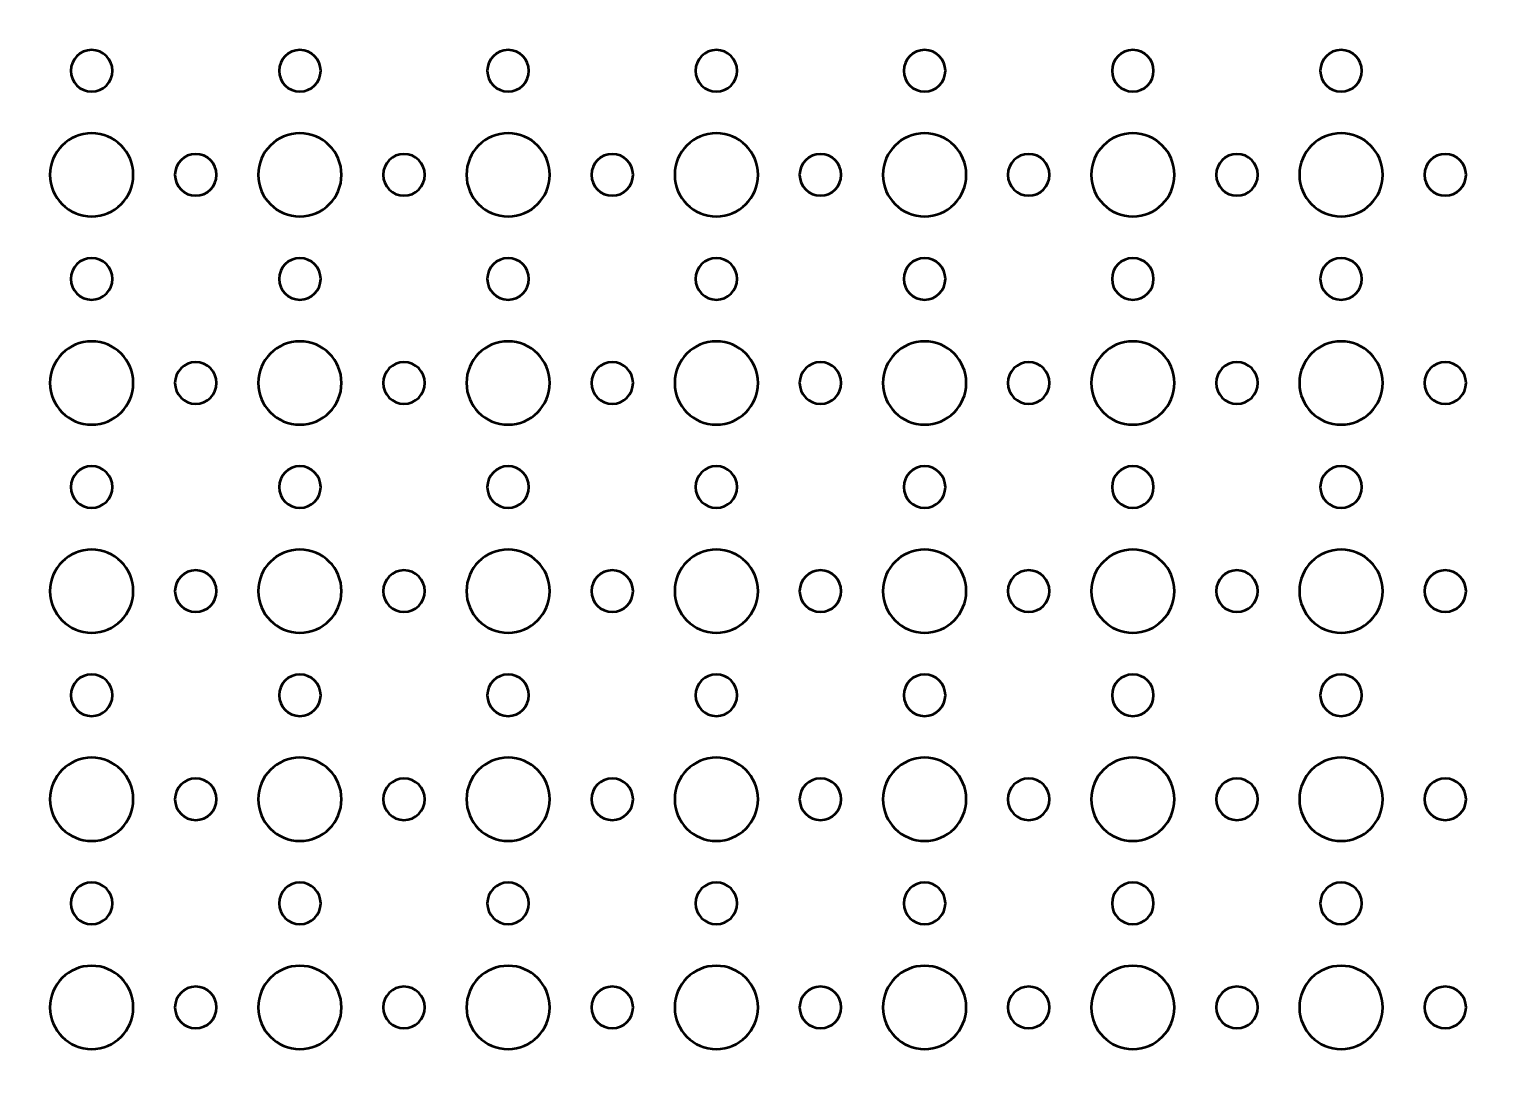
# Model space of a CAD drawing. Header units: centimetres. Extents: x -42 to 42, y -29.9 to 29.9.
# Drawn here: x -31.2 to -20.7, y -7.2 to 0.3 of the extents above; entities that cross this region are included whole.
import ezdxf

# ---------------------------------------------------------------- set-up
doc = ezdxf.new("R2010")
doc.units = ezdxf.units.CM
doc.header["$MEASUREMENT"] = 0
doc.layers.add('Layer 1', color=7, linetype='Continuous')

msp = doc.modelspace()

# ---------------------------------------------------------------- linework, layer by layer
at = {"layer": 'Layer 1', "lineweight": 53}
for points, knots in [([(41.95, 29.45), (41.95, 29.45), (41.95, -29.45), (41.95, -29.45), (41.95, -29.45), (41.95, -29.72614), (41.72614, -29.95), (41.45, -29.95), (41.45, -29.95), (41.45, -29.95), (-41.45, -29.95), (-41.45, -29.95), (-41.45, -29.95), (-41.72614, -29.95), (-41.95, -29.72614), (-41.95, -29.45), (-41.95, -29.45), (-41.95, -29.45), (-41.95, 29.45), (-41.95, 29.45), (-41.95, 29.45), (-41.95, 29.72614), (-41.72614, 29.95), (-41.45, 29.95), (-41.45, 29.95), (-41.45, 29.95), (41.45, 29.95), (41.45, 29.95), (41.45, 29.95), (41.72614, 29.95), (41.95, 29.72614), (41.95, 29.45)], [0, 0, 0, 0, 0.11111111, 0.11111111, 0.11111111, 0.11111111, 0.22222222, 0.22222222, 0.22222222, 0.22222222, 0.33333333, 0.33333333, 0.33333333, 0.33333333, 0.44444444, 0.44444444, 0.44444444, 0.44444444, 0.55555556, 0.55555556, 0.55555556, 0.55555556, 0.66666667, 0.66666667, 0.66666667, 0.66666667, 0.77777778, 0.77777778, 0.77777778, 0.77777778, 1, 1, 1, 1]), ([(-30.75, -0.15), (-30.83284, -0.15), (-30.9, -0.08284), (-30.9, 0), (-30.9, 0), (-30.9, 0.08284), (-30.83284, 0.15), (-30.75, 0.15), (-30.75, 0.15), (-30.66716, 0.15), (-30.6, 0.08284), (-30.6, 0), (-30.6, 0), (-30.6, -0.08284), (-30.66716, -0.15), (-30.75, -0.15)], [0, 0, 0, 0, 0.2, 0.2, 0.2, 0.2, 0.4, 0.4, 0.4, 0.4, 0.6, 0.6, 0.6, 0.6, 1, 1, 1, 1]), ([(-29.25, -0.15), (-29.33284, -0.15), (-29.4, -0.08284), (-29.4, 0), (-29.4, 0), (-29.4, 0.08284), (-29.33284, 0.15), (-29.25, 0.15), (-29.25, 0.15), (-29.16716, 0.15), (-29.1, 0.08284), (-29.1, 0), (-29.1, 0), (-29.1, -0.08284), (-29.16716, -0.15), (-29.25, -0.15)], [0, 0, 0, 0, 0.2, 0.2, 0.2, 0.2, 0.4, 0.4, 0.4, 0.4, 0.6, 0.6, 0.6, 0.6, 1, 1, 1, 1]), ([(-27.75, -0.15), (-27.83284, -0.15), (-27.9, -0.08284), (-27.9, 0), (-27.9, 0), (-27.9, 0.08284), (-27.83284, 0.15), (-27.75, 0.15), (-27.75, 0.15), (-27.66716, 0.15), (-27.6, 0.08284), (-27.6, 0), (-27.6, 0), (-27.6, -0.08284), (-27.66716, -0.15), (-27.75, -0.15)], [0, 0, 0, 0, 0.2, 0.2, 0.2, 0.2, 0.4, 0.4, 0.4, 0.4, 0.6, 0.6, 0.6, 0.6, 1, 1, 1, 1]), ([(-26.25, -0.15), (-26.33284, -0.15), (-26.4, -0.08284), (-26.4, 0), (-26.4, 0), (-26.4, 0.08284), (-26.33284, 0.15), (-26.25, 0.15), (-26.25, 0.15), (-26.16716, 0.15), (-26.1, 0.08284), (-26.1, 0), (-26.1, 0), (-26.1, -0.08284), (-26.16716, -0.15), (-26.25, -0.15)], [0, 0, 0, 0, 0.2, 0.2, 0.2, 0.2, 0.4, 0.4, 0.4, 0.4, 0.6, 0.6, 0.6, 0.6, 1, 1, 1, 1]), ([(-24.75, -0.15), (-24.83284, -0.15), (-24.9, -0.08284), (-24.9, 0), (-24.9, 0), (-24.9, 0.08284), (-24.83284, 0.15), (-24.75, 0.15), (-24.75, 0.15), (-24.66716, 0.15), (-24.6, 0.08284), (-24.6, 0), (-24.6, 0), (-24.6, -0.08284), (-24.66716, -0.15), (-24.75, -0.15)], [0, 0, 0, 0, 0.2, 0.2, 0.2, 0.2, 0.4, 0.4, 0.4, 0.4, 0.6, 0.6, 0.6, 0.6, 1, 1, 1, 1]), ([(-23.25, -0.15), (-23.33284, -0.15), (-23.4, -0.08284), (-23.4, 0), (-23.4, 0), (-23.4, 0.08284), (-23.33284, 0.15), (-23.25, 0.15), (-23.25, 0.15), (-23.16716, 0.15), (-23.1, 0.08284), (-23.1, 0), (-23.1, 0), (-23.1, -0.08284), (-23.16716, -0.15), (-23.25, -0.15)], [0, 0, 0, 0, 0.2, 0.2, 0.2, 0.2, 0.4, 0.4, 0.4, 0.4, 0.6, 0.6, 0.6, 0.6, 1, 1, 1, 1]), ([(-21.75, -0.15), (-21.83284, -0.15), (-21.9, -0.08284), (-21.9, 0), (-21.9, 0), (-21.9, 0.08284), (-21.83284, 0.15), (-21.75, 0.15), (-21.75, 0.15), (-21.66716, 0.15), (-21.6, 0.08284), (-21.6, 0), (-21.6, 0), (-21.6, -0.08284), (-21.66716, -0.15), (-21.75, -0.15)], [0, 0, 0, 0, 0.2, 0.2, 0.2, 0.2, 0.4, 0.4, 0.4, 0.4, 0.6, 0.6, 0.6, 0.6, 1, 1, 1, 1]), ([(-30.75, -1.05), (-30.91569, -1.05), (-31.05, -0.91569), (-31.05, -0.75), (-31.05, -0.75), (-31.05, -0.58431), (-30.91569, -0.45), (-30.75, -0.45), (-30.75, -0.45), (-30.58431, -0.45), (-30.45, -0.58431), (-30.45, -0.75), (-30.45, -0.75), (-30.45, -0.91569), (-30.58431, -1.05), (-30.75, -1.05)], [0, 0, 0, 0, 0.2, 0.2, 0.2, 0.2, 0.4, 0.4, 0.4, 0.4, 0.6, 0.6, 0.6, 0.6, 1, 1, 1, 1]), ([(-29.25, -1.05), (-29.41569, -1.05), (-29.55, -0.91569), (-29.55, -0.75), (-29.55, -0.75), (-29.55, -0.58431), (-29.41569, -0.45), (-29.25, -0.45), (-29.25, -0.45), (-29.08431, -0.45), (-28.95, -0.58431), (-28.95, -0.75), (-28.95, -0.75), (-28.95, -0.91569), (-29.08431, -1.05), (-29.25, -1.05)], [0, 0, 0, 0, 0.2, 0.2, 0.2, 0.2, 0.4, 0.4, 0.4, 0.4, 0.6, 0.6, 0.6, 0.6, 1, 1, 1, 1]), ([(-27.75, -1.05), (-27.91569, -1.05), (-28.05, -0.91569), (-28.05, -0.75), (-28.05, -0.75), (-28.05, -0.58431), (-27.91569, -0.45), (-27.75, -0.45), (-27.75, -0.45), (-27.58431, -0.45), (-27.45, -0.58431), (-27.45, -0.75), (-27.45, -0.75), (-27.45, -0.91569), (-27.58431, -1.05), (-27.75, -1.05)], [0, 0, 0, 0, 0.2, 0.2, 0.2, 0.2, 0.4, 0.4, 0.4, 0.4, 0.6, 0.6, 0.6, 0.6, 1, 1, 1, 1]), ([(-26.25, -1.05), (-26.41569, -1.05), (-26.55, -0.91569), (-26.55, -0.75), (-26.55, -0.75), (-26.55, -0.58431), (-26.41569, -0.45), (-26.25, -0.45), (-26.25, -0.45), (-26.08431, -0.45), (-25.95, -0.58431), (-25.95, -0.75), (-25.95, -0.75), (-25.95, -0.91569), (-26.08431, -1.05), (-26.25, -1.05)], [0, 0, 0, 0, 0.2, 0.2, 0.2, 0.2, 0.4, 0.4, 0.4, 0.4, 0.6, 0.6, 0.6, 0.6, 1, 1, 1, 1]), ([(-24.75, -1.05), (-24.91569, -1.05), (-25.05, -0.91569), (-25.05, -0.75), (-25.05, -0.75), (-25.05, -0.58431), (-24.91569, -0.45), (-24.75, -0.45), (-24.75, -0.45), (-24.58431, -0.45), (-24.45, -0.58431), (-24.45, -0.75), (-24.45, -0.75), (-24.45, -0.91569), (-24.58431, -1.05), (-24.75, -1.05)], [0, 0, 0, 0, 0.2, 0.2, 0.2, 0.2, 0.4, 0.4, 0.4, 0.4, 0.6, 0.6, 0.6, 0.6, 1, 1, 1, 1]), ([(-23.25, -1.05), (-23.41569, -1.05), (-23.55, -0.91569), (-23.55, -0.75), (-23.55, -0.75), (-23.55, -0.58431), (-23.41569, -0.45), (-23.25, -0.45), (-23.25, -0.45), (-23.08431, -0.45), (-22.95, -0.58431), (-22.95, -0.75), (-22.95, -0.75), (-22.95, -0.91569), (-23.08431, -1.05), (-23.25, -1.05)], [0, 0, 0, 0, 0.2, 0.2, 0.2, 0.2, 0.4, 0.4, 0.4, 0.4, 0.6, 0.6, 0.6, 0.6, 1, 1, 1, 1]), ([(-21.75, -1.05), (-21.91569, -1.05), (-22.05, -0.91569), (-22.05, -0.75), (-22.05, -0.75), (-22.05, -0.58431), (-21.91569, -0.45), (-21.75, -0.45), (-21.75, -0.45), (-21.58431, -0.45), (-21.45, -0.58431), (-21.45, -0.75), (-21.45, -0.75), (-21.45, -0.91569), (-21.58431, -1.05), (-21.75, -1.05)], [0, 0, 0, 0, 0.2, 0.2, 0.2, 0.2, 0.4, 0.4, 0.4, 0.4, 0.6, 0.6, 0.6, 0.6, 1, 1, 1, 1]), ([(-30, -0.9), (-30.08284, -0.9), (-30.15, -0.83284), (-30.15, -0.75), (-30.15, -0.75), (-30.15, -0.66716), (-30.08284, -0.6), (-30, -0.6), (-30, -0.6), (-29.91716, -0.6), (-29.85, -0.66716), (-29.85, -0.75), (-29.85, -0.75), (-29.85, -0.83284), (-29.91716, -0.9), (-30, -0.9)], [0, 0, 0, 0, 0.2, 0.2, 0.2, 0.2, 0.4, 0.4, 0.4, 0.4, 0.6, 0.6, 0.6, 0.6, 1, 1, 1, 1]), ([(-28.5, -0.9), (-28.58284, -0.9), (-28.65, -0.83284), (-28.65, -0.75), (-28.65, -0.75), (-28.65, -0.66716), (-28.58284, -0.6), (-28.5, -0.6), (-28.5, -0.6), (-28.41716, -0.6), (-28.35, -0.66716), (-28.35, -0.75), (-28.35, -0.75), (-28.35, -0.83284), (-28.41716, -0.9), (-28.5, -0.9)], [0, 0, 0, 0, 0.2, 0.2, 0.2, 0.2, 0.4, 0.4, 0.4, 0.4, 0.6, 0.6, 0.6, 0.6, 1, 1, 1, 1]), ([(-27, -0.9), (-27.08284, -0.9), (-27.15, -0.83284), (-27.15, -0.75), (-27.15, -0.75), (-27.15, -0.66716), (-27.08284, -0.6), (-27, -0.6), (-27, -0.6), (-26.91716, -0.6), (-26.85, -0.66716), (-26.85, -0.75), (-26.85, -0.75), (-26.85, -0.83284), (-26.91716, -0.9), (-27, -0.9)], [0, 0, 0, 0, 0.2, 0.2, 0.2, 0.2, 0.4, 0.4, 0.4, 0.4, 0.6, 0.6, 0.6, 0.6, 1, 1, 1, 1]), ([(-25.5, -0.9), (-25.58284, -0.9), (-25.65, -0.83284), (-25.65, -0.75), (-25.65, -0.75), (-25.65, -0.66716), (-25.58284, -0.6), (-25.5, -0.6), (-25.5, -0.6), (-25.41716, -0.6), (-25.35, -0.66716), (-25.35, -0.75), (-25.35, -0.75), (-25.35, -0.83284), (-25.41716, -0.9), (-25.5, -0.9)], [0, 0, 0, 0, 0.2, 0.2, 0.2, 0.2, 0.4, 0.4, 0.4, 0.4, 0.6, 0.6, 0.6, 0.6, 1, 1, 1, 1]), ([(-24, -0.9), (-24.08284, -0.9), (-24.15, -0.83284), (-24.15, -0.75), (-24.15, -0.75), (-24.15, -0.66716), (-24.08284, -0.6), (-24, -0.6), (-24, -0.6), (-23.91716, -0.6), (-23.85, -0.66716), (-23.85, -0.75), (-23.85, -0.75), (-23.85, -0.83284), (-23.91716, -0.9), (-24, -0.9)], [0, 0, 0, 0, 0.2, 0.2, 0.2, 0.2, 0.4, 0.4, 0.4, 0.4, 0.6, 0.6, 0.6, 0.6, 1, 1, 1, 1]), ([(-22.5, -0.9), (-22.58284, -0.9), (-22.65, -0.83284), (-22.65, -0.75), (-22.65, -0.75), (-22.65, -0.66716), (-22.58284, -0.6), (-22.5, -0.6), (-22.5, -0.6), (-22.41716, -0.6), (-22.35, -0.66716), (-22.35, -0.75), (-22.35, -0.75), (-22.35, -0.83284), (-22.41716, -0.9), (-22.5, -0.9)], [0, 0, 0, 0, 0.2, 0.2, 0.2, 0.2, 0.4, 0.4, 0.4, 0.4, 0.6, 0.6, 0.6, 0.6, 1, 1, 1, 1]), ([(-21, -0.9), (-21.08284, -0.9), (-21.15, -0.83284), (-21.15, -0.75), (-21.15, -0.75), (-21.15, -0.66716), (-21.08284, -0.6), (-21, -0.6), (-21, -0.6), (-20.91716, -0.6), (-20.85, -0.66716), (-20.85, -0.75), (-20.85, -0.75), (-20.85, -0.83284), (-20.91716, -0.9), (-21, -0.9)], [0, 0, 0, 0, 0.2, 0.2, 0.2, 0.2, 0.4, 0.4, 0.4, 0.4, 0.6, 0.6, 0.6, 0.6, 1, 1, 1, 1]), ([(-30.75, -1.65), (-30.83284, -1.65), (-30.9, -1.58284), (-30.9, -1.5), (-30.9, -1.5), (-30.9, -1.41716), (-30.83284, -1.35), (-30.75, -1.35), (-30.75, -1.35), (-30.66716, -1.35), (-30.6, -1.41716), (-30.6, -1.5), (-30.6, -1.5), (-30.6, -1.58284), (-30.66716, -1.65), (-30.75, -1.65)], [0, 0, 0, 0, 0.2, 0.2, 0.2, 0.2, 0.4, 0.4, 0.4, 0.4, 0.6, 0.6, 0.6, 0.6, 1, 1, 1, 1]), ([(-29.25, -1.65), (-29.33284, -1.65), (-29.4, -1.58284), (-29.4, -1.5), (-29.4, -1.5), (-29.4, -1.41716), (-29.33284, -1.35), (-29.25, -1.35), (-29.25, -1.35), (-29.16716, -1.35), (-29.1, -1.41716), (-29.1, -1.5), (-29.1, -1.5), (-29.1, -1.58284), (-29.16716, -1.65), (-29.25, -1.65)], [0, 0, 0, 0, 0.2, 0.2, 0.2, 0.2, 0.4, 0.4, 0.4, 0.4, 0.6, 0.6, 0.6, 0.6, 1, 1, 1, 1]), ([(-27.75, -1.65), (-27.83284, -1.65), (-27.9, -1.58284), (-27.9, -1.5), (-27.9, -1.5), (-27.9, -1.41716), (-27.83284, -1.35), (-27.75, -1.35), (-27.75, -1.35), (-27.66716, -1.35), (-27.6, -1.41716), (-27.6, -1.5), (-27.6, -1.5), (-27.6, -1.58284), (-27.66716, -1.65), (-27.75, -1.65)], [0, 0, 0, 0, 0.2, 0.2, 0.2, 0.2, 0.4, 0.4, 0.4, 0.4, 0.6, 0.6, 0.6, 0.6, 1, 1, 1, 1]), ([(-26.25, -1.65), (-26.33284, -1.65), (-26.4, -1.58284), (-26.4, -1.5), (-26.4, -1.5), (-26.4, -1.41716), (-26.33284, -1.35), (-26.25, -1.35), (-26.25, -1.35), (-26.16716, -1.35), (-26.1, -1.41716), (-26.1, -1.5), (-26.1, -1.5), (-26.1, -1.58284), (-26.16716, -1.65), (-26.25, -1.65)], [0, 0, 0, 0, 0.2, 0.2, 0.2, 0.2, 0.4, 0.4, 0.4, 0.4, 0.6, 0.6, 0.6, 0.6, 1, 1, 1, 1]), ([(-24.75, -1.65), (-24.83284, -1.65), (-24.9, -1.58284), (-24.9, -1.5), (-24.9, -1.5), (-24.9, -1.41716), (-24.83284, -1.35), (-24.75, -1.35), (-24.75, -1.35), (-24.66716, -1.35), (-24.6, -1.41716), (-24.6, -1.5), (-24.6, -1.5), (-24.6, -1.58284), (-24.66716, -1.65), (-24.75, -1.65)], [0, 0, 0, 0, 0.2, 0.2, 0.2, 0.2, 0.4, 0.4, 0.4, 0.4, 0.6, 0.6, 0.6, 0.6, 1, 1, 1, 1]), ([(-23.25, -1.65), (-23.33284, -1.65), (-23.4, -1.58284), (-23.4, -1.5), (-23.4, -1.5), (-23.4, -1.41716), (-23.33284, -1.35), (-23.25, -1.35), (-23.25, -1.35), (-23.16716, -1.35), (-23.1, -1.41716), (-23.1, -1.5), (-23.1, -1.5), (-23.1, -1.58284), (-23.16716, -1.65), (-23.25, -1.65)], [0, 0, 0, 0, 0.2, 0.2, 0.2, 0.2, 0.4, 0.4, 0.4, 0.4, 0.6, 0.6, 0.6, 0.6, 1, 1, 1, 1]), ([(-21.75, -1.65), (-21.83284, -1.65), (-21.9, -1.58284), (-21.9, -1.5), (-21.9, -1.5), (-21.9, -1.41716), (-21.83284, -1.35), (-21.75, -1.35), (-21.75, -1.35), (-21.66716, -1.35), (-21.6, -1.41716), (-21.6, -1.5), (-21.6, -1.5), (-21.6, -1.58284), (-21.66716, -1.65), (-21.75, -1.65)], [0, 0, 0, 0, 0.2, 0.2, 0.2, 0.2, 0.4, 0.4, 0.4, 0.4, 0.6, 0.6, 0.6, 0.6, 1, 1, 1, 1]), ([(-30.75, -2.55), (-30.91569, -2.55), (-31.05, -2.41569), (-31.05, -2.25), (-31.05, -2.25), (-31.05, -2.08431), (-30.91569, -1.95), (-30.75, -1.95), (-30.75, -1.95), (-30.58431, -1.95), (-30.45, -2.08431), (-30.45, -2.25), (-30.45, -2.25), (-30.45, -2.41569), (-30.58431, -2.55), (-30.75, -2.55)], [0, 0, 0, 0, 0.2, 0.2, 0.2, 0.2, 0.4, 0.4, 0.4, 0.4, 0.6, 0.6, 0.6, 0.6, 1, 1, 1, 1]), ([(-29.25, -2.55), (-29.41569, -2.55), (-29.55, -2.41569), (-29.55, -2.25), (-29.55, -2.25), (-29.55, -2.08431), (-29.41569, -1.95), (-29.25, -1.95), (-29.25, -1.95), (-29.08431, -1.95), (-28.95, -2.08431), (-28.95, -2.25), (-28.95, -2.25), (-28.95, -2.41569), (-29.08431, -2.55), (-29.25, -2.55)], [0, 0, 0, 0, 0.2, 0.2, 0.2, 0.2, 0.4, 0.4, 0.4, 0.4, 0.6, 0.6, 0.6, 0.6, 1, 1, 1, 1]), ([(-27.75, -2.55), (-27.91569, -2.55), (-28.05, -2.41569), (-28.05, -2.25), (-28.05, -2.25), (-28.05, -2.08431), (-27.91569, -1.95), (-27.75, -1.95), (-27.75, -1.95), (-27.58431, -1.95), (-27.45, -2.08431), (-27.45, -2.25), (-27.45, -2.25), (-27.45, -2.41569), (-27.58431, -2.55), (-27.75, -2.55)], [0, 0, 0, 0, 0.2, 0.2, 0.2, 0.2, 0.4, 0.4, 0.4, 0.4, 0.6, 0.6, 0.6, 0.6, 1, 1, 1, 1]), ([(-26.25, -2.55), (-26.41569, -2.55), (-26.55, -2.41569), (-26.55, -2.25), (-26.55, -2.25), (-26.55, -2.08431), (-26.41569, -1.95), (-26.25, -1.95), (-26.25, -1.95), (-26.08431, -1.95), (-25.95, -2.08431), (-25.95, -2.25), (-25.95, -2.25), (-25.95, -2.41569), (-26.08431, -2.55), (-26.25, -2.55)], [0, 0, 0, 0, 0.2, 0.2, 0.2, 0.2, 0.4, 0.4, 0.4, 0.4, 0.6, 0.6, 0.6, 0.6, 1, 1, 1, 1]), ([(-24.75, -2.55), (-24.91569, -2.55), (-25.05, -2.41569), (-25.05, -2.25), (-25.05, -2.25), (-25.05, -2.08431), (-24.91569, -1.95), (-24.75, -1.95), (-24.75, -1.95), (-24.58431, -1.95), (-24.45, -2.08431), (-24.45, -2.25), (-24.45, -2.25), (-24.45, -2.41569), (-24.58431, -2.55), (-24.75, -2.55)], [0, 0, 0, 0, 0.2, 0.2, 0.2, 0.2, 0.4, 0.4, 0.4, 0.4, 0.6, 0.6, 0.6, 0.6, 1, 1, 1, 1]), ([(-23.25, -2.55), (-23.41569, -2.55), (-23.55, -2.41569), (-23.55, -2.25), (-23.55, -2.25), (-23.55, -2.08431), (-23.41569, -1.95), (-23.25, -1.95), (-23.25, -1.95), (-23.08431, -1.95), (-22.95, -2.08431), (-22.95, -2.25), (-22.95, -2.25), (-22.95, -2.41569), (-23.08431, -2.55), (-23.25, -2.55)], [0, 0, 0, 0, 0.2, 0.2, 0.2, 0.2, 0.4, 0.4, 0.4, 0.4, 0.6, 0.6, 0.6, 0.6, 1, 1, 1, 1]), ([(-21.75, -2.55), (-21.91569, -2.55), (-22.05, -2.41569), (-22.05, -2.25), (-22.05, -2.25), (-22.05, -2.08431), (-21.91569, -1.95), (-21.75, -1.95), (-21.75, -1.95), (-21.58431, -1.95), (-21.45, -2.08431), (-21.45, -2.25), (-21.45, -2.25), (-21.45, -2.41569), (-21.58431, -2.55), (-21.75, -2.55)], [0, 0, 0, 0, 0.2, 0.2, 0.2, 0.2, 0.4, 0.4, 0.4, 0.4, 0.6, 0.6, 0.6, 0.6, 1, 1, 1, 1]), ([(-30, -2.4), (-30.08284, -2.4), (-30.15, -2.33284), (-30.15, -2.25), (-30.15, -2.25), (-30.15, -2.16716), (-30.08284, -2.1), (-30, -2.1), (-30, -2.1), (-29.91716, -2.1), (-29.85, -2.16716), (-29.85, -2.25), (-29.85, -2.25), (-29.85, -2.33284), (-29.91716, -2.4), (-30, -2.4)], [0, 0, 0, 0, 0.2, 0.2, 0.2, 0.2, 0.4, 0.4, 0.4, 0.4, 0.6, 0.6, 0.6, 0.6, 1, 1, 1, 1]), ([(-28.5, -2.4), (-28.58284, -2.4), (-28.65, -2.33284), (-28.65, -2.25), (-28.65, -2.25), (-28.65, -2.16716), (-28.58284, -2.1), (-28.5, -2.1), (-28.5, -2.1), (-28.41716, -2.1), (-28.35, -2.16716), (-28.35, -2.25), (-28.35, -2.25), (-28.35, -2.33284), (-28.41716, -2.4), (-28.5, -2.4)], [0, 0, 0, 0, 0.2, 0.2, 0.2, 0.2, 0.4, 0.4, 0.4, 0.4, 0.6, 0.6, 0.6, 0.6, 1, 1, 1, 1]), ([(-27, -2.4), (-27.08284, -2.4), (-27.15, -2.33284), (-27.15, -2.25), (-27.15, -2.25), (-27.15, -2.16716), (-27.08284, -2.1), (-27, -2.1), (-27, -2.1), (-26.91716, -2.1), (-26.85, -2.16716), (-26.85, -2.25), (-26.85, -2.25), (-26.85, -2.33284), (-26.91716, -2.4), (-27, -2.4)], [0, 0, 0, 0, 0.2, 0.2, 0.2, 0.2, 0.4, 0.4, 0.4, 0.4, 0.6, 0.6, 0.6, 0.6, 1, 1, 1, 1]), ([(-25.5, -2.4), (-25.58284, -2.4), (-25.65, -2.33284), (-25.65, -2.25), (-25.65, -2.25), (-25.65, -2.16716), (-25.58284, -2.1), (-25.5, -2.1), (-25.5, -2.1), (-25.41716, -2.1), (-25.35, -2.16716), (-25.35, -2.25), (-25.35, -2.25), (-25.35, -2.33284), (-25.41716, -2.4), (-25.5, -2.4)], [0, 0, 0, 0, 0.2, 0.2, 0.2, 0.2, 0.4, 0.4, 0.4, 0.4, 0.6, 0.6, 0.6, 0.6, 1, 1, 1, 1]), ([(-24, -2.4), (-24.08284, -2.4), (-24.15, -2.33284), (-24.15, -2.25), (-24.15, -2.25), (-24.15, -2.16716), (-24.08284, -2.1), (-24, -2.1), (-24, -2.1), (-23.91716, -2.1), (-23.85, -2.16716), (-23.85, -2.25), (-23.85, -2.25), (-23.85, -2.33284), (-23.91716, -2.4), (-24, -2.4)], [0, 0, 0, 0, 0.2, 0.2, 0.2, 0.2, 0.4, 0.4, 0.4, 0.4, 0.6, 0.6, 0.6, 0.6, 1, 1, 1, 1]), ([(-22.5, -2.4), (-22.58284, -2.4), (-22.65, -2.33284), (-22.65, -2.25), (-22.65, -2.25), (-22.65, -2.16716), (-22.58284, -2.1), (-22.5, -2.1), (-22.5, -2.1), (-22.41716, -2.1), (-22.35, -2.16716), (-22.35, -2.25), (-22.35, -2.25), (-22.35, -2.33284), (-22.41716, -2.4), (-22.5, -2.4)], [0, 0, 0, 0, 0.2, 0.2, 0.2, 0.2, 0.4, 0.4, 0.4, 0.4, 0.6, 0.6, 0.6, 0.6, 1, 1, 1, 1]), ([(-21, -2.4), (-21.08284, -2.4), (-21.15, -2.33284), (-21.15, -2.25), (-21.15, -2.25), (-21.15, -2.16716), (-21.08284, -2.1), (-21, -2.1), (-21, -2.1), (-20.91716, -2.1), (-20.85, -2.16716), (-20.85, -2.25), (-20.85, -2.25), (-20.85, -2.33284), (-20.91716, -2.4), (-21, -2.4)], [0, 0, 0, 0, 0.2, 0.2, 0.2, 0.2, 0.4, 0.4, 0.4, 0.4, 0.6, 0.6, 0.6, 0.6, 1, 1, 1, 1]), ([(-30.75, -3.15), (-30.83284, -3.15), (-30.9, -3.08284), (-30.9, -3), (-30.9, -3), (-30.9, -2.91716), (-30.83284, -2.85), (-30.75, -2.85), (-30.75, -2.85), (-30.66716, -2.85), (-30.6, -2.91716), (-30.6, -3), (-30.6, -3), (-30.6, -3.08284), (-30.66716, -3.15), (-30.75, -3.15)], [0, 0, 0, 0, 0.2, 0.2, 0.2, 0.2, 0.4, 0.4, 0.4, 0.4, 0.6, 0.6, 0.6, 0.6, 1, 1, 1, 1]), ([(-29.25, -3.15), (-29.33284, -3.15), (-29.4, -3.08284), (-29.4, -3), (-29.4, -3), (-29.4, -2.91716), (-29.33284, -2.85), (-29.25, -2.85), (-29.25, -2.85), (-29.16716, -2.85), (-29.1, -2.91716), (-29.1, -3), (-29.1, -3), (-29.1, -3.08284), (-29.16716, -3.15), (-29.25, -3.15)], [0, 0, 0, 0, 0.2, 0.2, 0.2, 0.2, 0.4, 0.4, 0.4, 0.4, 0.6, 0.6, 0.6, 0.6, 1, 1, 1, 1]), ([(-27.75, -3.15), (-27.83284, -3.15), (-27.9, -3.08284), (-27.9, -3), (-27.9, -3), (-27.9, -2.91716), (-27.83284, -2.85), (-27.75, -2.85), (-27.75, -2.85), (-27.66716, -2.85), (-27.6, -2.91716), (-27.6, -3), (-27.6, -3), (-27.6, -3.08284), (-27.66716, -3.15), (-27.75, -3.15)], [0, 0, 0, 0, 0.2, 0.2, 0.2, 0.2, 0.4, 0.4, 0.4, 0.4, 0.6, 0.6, 0.6, 0.6, 1, 1, 1, 1]), ([(-26.25, -3.15), (-26.33284, -3.15), (-26.4, -3.08284), (-26.4, -3), (-26.4, -3), (-26.4, -2.91716), (-26.33284, -2.85), (-26.25, -2.85), (-26.25, -2.85), (-26.16716, -2.85), (-26.1, -2.91716), (-26.1, -3), (-26.1, -3), (-26.1, -3.08284), (-26.16716, -3.15), (-26.25, -3.15)], [0, 0, 0, 0, 0.2, 0.2, 0.2, 0.2, 0.4, 0.4, 0.4, 0.4, 0.6, 0.6, 0.6, 0.6, 1, 1, 1, 1]), ([(-24.75, -3.15), (-24.83284, -3.15), (-24.9, -3.08284), (-24.9, -3), (-24.9, -3), (-24.9, -2.91716), (-24.83284, -2.85), (-24.75, -2.85), (-24.75, -2.85), (-24.66716, -2.85), (-24.6, -2.91716), (-24.6, -3), (-24.6, -3), (-24.6, -3.08284), (-24.66716, -3.15), (-24.75, -3.15)], [0, 0, 0, 0, 0.2, 0.2, 0.2, 0.2, 0.4, 0.4, 0.4, 0.4, 0.6, 0.6, 0.6, 0.6, 1, 1, 1, 1]), ([(-23.25, -3.15), (-23.33284, -3.15), (-23.4, -3.08284), (-23.4, -3), (-23.4, -3), (-23.4, -2.91716), (-23.33284, -2.85), (-23.25, -2.85), (-23.25, -2.85), (-23.16716, -2.85), (-23.1, -2.91716), (-23.1, -3), (-23.1, -3), (-23.1, -3.08284), (-23.16716, -3.15), (-23.25, -3.15)], [0, 0, 0, 0, 0.2, 0.2, 0.2, 0.2, 0.4, 0.4, 0.4, 0.4, 0.6, 0.6, 0.6, 0.6, 1, 1, 1, 1]), ([(-21.75, -3.15), (-21.83284, -3.15), (-21.9, -3.08284), (-21.9, -3), (-21.9, -3), (-21.9, -2.91716), (-21.83284, -2.85), (-21.75, -2.85), (-21.75, -2.85), (-21.66716, -2.85), (-21.6, -2.91716), (-21.6, -3), (-21.6, -3), (-21.6, -3.08284), (-21.66716, -3.15), (-21.75, -3.15)], [0, 0, 0, 0, 0.2, 0.2, 0.2, 0.2, 0.4, 0.4, 0.4, 0.4, 0.6, 0.6, 0.6, 0.6, 1, 1, 1, 1]), ([(-30.75, -4.05), (-30.91569, -4.05), (-31.05, -3.91569), (-31.05, -3.75), (-31.05, -3.75), (-31.05, -3.58431), (-30.91569, -3.45), (-30.75, -3.45), (-30.75, -3.45), (-30.58431, -3.45), (-30.45, -3.58431), (-30.45, -3.75), (-30.45, -3.75), (-30.45, -3.91569), (-30.58431, -4.05), (-30.75, -4.05)], [0, 0, 0, 0, 0.2, 0.2, 0.2, 0.2, 0.4, 0.4, 0.4, 0.4, 0.6, 0.6, 0.6, 0.6, 1, 1, 1, 1]), ([(-29.25, -4.05), (-29.41569, -4.05), (-29.55, -3.91569), (-29.55, -3.75), (-29.55, -3.75), (-29.55, -3.58431), (-29.41569, -3.45), (-29.25, -3.45), (-29.25, -3.45), (-29.08431, -3.45), (-28.95, -3.58431), (-28.95, -3.75), (-28.95, -3.75), (-28.95, -3.91569), (-29.08431, -4.05), (-29.25, -4.05)], [0, 0, 0, 0, 0.2, 0.2, 0.2, 0.2, 0.4, 0.4, 0.4, 0.4, 0.6, 0.6, 0.6, 0.6, 1, 1, 1, 1]), ([(-27.75, -4.05), (-27.91569, -4.05), (-28.05, -3.91569), (-28.05, -3.75), (-28.05, -3.75), (-28.05, -3.58431), (-27.91569, -3.45), (-27.75, -3.45), (-27.75, -3.45), (-27.58431, -3.45), (-27.45, -3.58431), (-27.45, -3.75), (-27.45, -3.75), (-27.45, -3.91569), (-27.58431, -4.05), (-27.75, -4.05)], [0, 0, 0, 0, 0.2, 0.2, 0.2, 0.2, 0.4, 0.4, 0.4, 0.4, 0.6, 0.6, 0.6, 0.6, 1, 1, 1, 1]), ([(-26.25, -4.05), (-26.41569, -4.05), (-26.55, -3.91569), (-26.55, -3.75), (-26.55, -3.75), (-26.55, -3.58431), (-26.41569, -3.45), (-26.25, -3.45), (-26.25, -3.45), (-26.08431, -3.45), (-25.95, -3.58431), (-25.95, -3.75), (-25.95, -3.75), (-25.95, -3.91569), (-26.08431, -4.05), (-26.25, -4.05)], [0, 0, 0, 0, 0.2, 0.2, 0.2, 0.2, 0.4, 0.4, 0.4, 0.4, 0.6, 0.6, 0.6, 0.6, 1, 1, 1, 1]), ([(-24.75, -4.05), (-24.91569, -4.05), (-25.05, -3.91569), (-25.05, -3.75), (-25.05, -3.75), (-25.05, -3.58431), (-24.91569, -3.45), (-24.75, -3.45), (-24.75, -3.45), (-24.58431, -3.45), (-24.45, -3.58431), (-24.45, -3.75), (-24.45, -3.75), (-24.45, -3.91569), (-24.58431, -4.05), (-24.75, -4.05)], [0, 0, 0, 0, 0.2, 0.2, 0.2, 0.2, 0.4, 0.4, 0.4, 0.4, 0.6, 0.6, 0.6, 0.6, 1, 1, 1, 1]), ([(-23.25, -4.05), (-23.41569, -4.05), (-23.55, -3.91569), (-23.55, -3.75), (-23.55, -3.75), (-23.55, -3.58431), (-23.41569, -3.45), (-23.25, -3.45), (-23.25, -3.45), (-23.08431, -3.45), (-22.95, -3.58431), (-22.95, -3.75), (-22.95, -3.75), (-22.95, -3.91569), (-23.08431, -4.05), (-23.25, -4.05)], [0, 0, 0, 0, 0.2, 0.2, 0.2, 0.2, 0.4, 0.4, 0.4, 0.4, 0.6, 0.6, 0.6, 0.6, 1, 1, 1, 1]), ([(-21.75, -4.05), (-21.91569, -4.05), (-22.05, -3.91569), (-22.05, -3.75), (-22.05, -3.75), (-22.05, -3.58431), (-21.91569, -3.45), (-21.75, -3.45), (-21.75, -3.45), (-21.58431, -3.45), (-21.45, -3.58431), (-21.45, -3.75), (-21.45, -3.75), (-21.45, -3.91569), (-21.58431, -4.05), (-21.75, -4.05)], [0, 0, 0, 0, 0.2, 0.2, 0.2, 0.2, 0.4, 0.4, 0.4, 0.4, 0.6, 0.6, 0.6, 0.6, 1, 1, 1, 1]), ([(-30, -3.9), (-30.08284, -3.9), (-30.15, -3.83284), (-30.15, -3.75), (-30.15, -3.75), (-30.15, -3.66716), (-30.08284, -3.6), (-30, -3.6), (-30, -3.6), (-29.91716, -3.6), (-29.85, -3.66716), (-29.85, -3.75), (-29.85, -3.75), (-29.85, -3.83284), (-29.91716, -3.9), (-30, -3.9)], [0, 0, 0, 0, 0.2, 0.2, 0.2, 0.2, 0.4, 0.4, 0.4, 0.4, 0.6, 0.6, 0.6, 0.6, 1, 1, 1, 1]), ([(-28.5, -3.9), (-28.58284, -3.9), (-28.65, -3.83284), (-28.65, -3.75), (-28.65, -3.75), (-28.65, -3.66716), (-28.58284, -3.6), (-28.5, -3.6), (-28.5, -3.6), (-28.41716, -3.6), (-28.35, -3.66716), (-28.35, -3.75), (-28.35, -3.75), (-28.35, -3.83284), (-28.41716, -3.9), (-28.5, -3.9)], [0, 0, 0, 0, 0.2, 0.2, 0.2, 0.2, 0.4, 0.4, 0.4, 0.4, 0.6, 0.6, 0.6, 0.6, 1, 1, 1, 1]), ([(-27, -3.9), (-27.08284, -3.9), (-27.15, -3.83284), (-27.15, -3.75), (-27.15, -3.75), (-27.15, -3.66716), (-27.08284, -3.6), (-27, -3.6), (-27, -3.6), (-26.91716, -3.6), (-26.85, -3.66716), (-26.85, -3.75), (-26.85, -3.75), (-26.85, -3.83284), (-26.91716, -3.9), (-27, -3.9)], [0, 0, 0, 0, 0.2, 0.2, 0.2, 0.2, 0.4, 0.4, 0.4, 0.4, 0.6, 0.6, 0.6, 0.6, 1, 1, 1, 1]), ([(-25.5, -3.9), (-25.58284, -3.9), (-25.65, -3.83284), (-25.65, -3.75), (-25.65, -3.75), (-25.65, -3.66716), (-25.58284, -3.6), (-25.5, -3.6), (-25.5, -3.6), (-25.41716, -3.6), (-25.35, -3.66716), (-25.35, -3.75), (-25.35, -3.75), (-25.35, -3.83284), (-25.41716, -3.9), (-25.5, -3.9)], [0, 0, 0, 0, 0.2, 0.2, 0.2, 0.2, 0.4, 0.4, 0.4, 0.4, 0.6, 0.6, 0.6, 0.6, 1, 1, 1, 1]), ([(-24, -3.9), (-24.08284, -3.9), (-24.15, -3.83284), (-24.15, -3.75), (-24.15, -3.75), (-24.15, -3.66716), (-24.08284, -3.6), (-24, -3.6), (-24, -3.6), (-23.91716, -3.6), (-23.85, -3.66716), (-23.85, -3.75), (-23.85, -3.75), (-23.85, -3.83284), (-23.91716, -3.9), (-24, -3.9)], [0, 0, 0, 0, 0.2, 0.2, 0.2, 0.2, 0.4, 0.4, 0.4, 0.4, 0.6, 0.6, 0.6, 0.6, 1, 1, 1, 1]), ([(-22.5, -3.9), (-22.58284, -3.9), (-22.65, -3.83284), (-22.65, -3.75), (-22.65, -3.75), (-22.65, -3.66716), (-22.58284, -3.6), (-22.5, -3.6), (-22.5, -3.6), (-22.41716, -3.6), (-22.35, -3.66716), (-22.35, -3.75), (-22.35, -3.75), (-22.35, -3.83284), (-22.41716, -3.9), (-22.5, -3.9)], [0, 0, 0, 0, 0.2, 0.2, 0.2, 0.2, 0.4, 0.4, 0.4, 0.4, 0.6, 0.6, 0.6, 0.6, 1, 1, 1, 1]), ([(-21, -3.9), (-21.08284, -3.9), (-21.15, -3.83284), (-21.15, -3.75), (-21.15, -3.75), (-21.15, -3.66716), (-21.08284, -3.6), (-21, -3.6), (-21, -3.6), (-20.91716, -3.6), (-20.85, -3.66716), (-20.85, -3.75), (-20.85, -3.75), (-20.85, -3.83284), (-20.91716, -3.9), (-21, -3.9)], [0, 0, 0, 0, 0.2, 0.2, 0.2, 0.2, 0.4, 0.4, 0.4, 0.4, 0.6, 0.6, 0.6, 0.6, 1, 1, 1, 1]), ([(-30.75, -4.65), (-30.83284, -4.65), (-30.9, -4.58284), (-30.9, -4.5), (-30.9, -4.5), (-30.9, -4.41716), (-30.83284, -4.35), (-30.75, -4.35), (-30.75, -4.35), (-30.66716, -4.35), (-30.6, -4.41716), (-30.6, -4.5), (-30.6, -4.5), (-30.6, -4.58284), (-30.66716, -4.65), (-30.75, -4.65)], [0, 0, 0, 0, 0.2, 0.2, 0.2, 0.2, 0.4, 0.4, 0.4, 0.4, 0.6, 0.6, 0.6, 0.6, 1, 1, 1, 1]), ([(-29.25, -4.65), (-29.33284, -4.65), (-29.4, -4.58284), (-29.4, -4.5), (-29.4, -4.5), (-29.4, -4.41716), (-29.33284, -4.35), (-29.25, -4.35), (-29.25, -4.35), (-29.16716, -4.35), (-29.1, -4.41716), (-29.1, -4.5), (-29.1, -4.5), (-29.1, -4.58284), (-29.16716, -4.65), (-29.25, -4.65)], [0, 0, 0, 0, 0.2, 0.2, 0.2, 0.2, 0.4, 0.4, 0.4, 0.4, 0.6, 0.6, 0.6, 0.6, 1, 1, 1, 1]), ([(-27.75, -4.65), (-27.83284, -4.65), (-27.9, -4.58284), (-27.9, -4.5), (-27.9, -4.5), (-27.9, -4.41716), (-27.83284, -4.35), (-27.75, -4.35), (-27.75, -4.35), (-27.66716, -4.35), (-27.6, -4.41716), (-27.6, -4.5), (-27.6, -4.5), (-27.6, -4.58284), (-27.66716, -4.65), (-27.75, -4.65)], [0, 0, 0, 0, 0.2, 0.2, 0.2, 0.2, 0.4, 0.4, 0.4, 0.4, 0.6, 0.6, 0.6, 0.6, 1, 1, 1, 1]), ([(-26.25, -4.65), (-26.33284, -4.65), (-26.4, -4.58284), (-26.4, -4.5), (-26.4, -4.5), (-26.4, -4.41716), (-26.33284, -4.35), (-26.25, -4.35), (-26.25, -4.35), (-26.16716, -4.35), (-26.1, -4.41716), (-26.1, -4.5), (-26.1, -4.5), (-26.1, -4.58284), (-26.16716, -4.65), (-26.25, -4.65)], [0, 0, 0, 0, 0.2, 0.2, 0.2, 0.2, 0.4, 0.4, 0.4, 0.4, 0.6, 0.6, 0.6, 0.6, 1, 1, 1, 1]), ([(-24.75, -4.65), (-24.83284, -4.65), (-24.9, -4.58284), (-24.9, -4.5), (-24.9, -4.5), (-24.9, -4.41716), (-24.83284, -4.35), (-24.75, -4.35), (-24.75, -4.35), (-24.66716, -4.35), (-24.6, -4.41716), (-24.6, -4.5), (-24.6, -4.5), (-24.6, -4.58284), (-24.66716, -4.65), (-24.75, -4.65)], [0, 0, 0, 0, 0.2, 0.2, 0.2, 0.2, 0.4, 0.4, 0.4, 0.4, 0.6, 0.6, 0.6, 0.6, 1, 1, 1, 1]), ([(-23.25, -4.65), (-23.33284, -4.65), (-23.4, -4.58284), (-23.4, -4.5), (-23.4, -4.5), (-23.4, -4.41716), (-23.33284, -4.35), (-23.25, -4.35), (-23.25, -4.35), (-23.16716, -4.35), (-23.1, -4.41716), (-23.1, -4.5), (-23.1, -4.5), (-23.1, -4.58284), (-23.16716, -4.65), (-23.25, -4.65)], [0, 0, 0, 0, 0.2, 0.2, 0.2, 0.2, 0.4, 0.4, 0.4, 0.4, 0.6, 0.6, 0.6, 0.6, 1, 1, 1, 1]), ([(-21.75, -4.65), (-21.83284, -4.65), (-21.9, -4.58284), (-21.9, -4.5), (-21.9, -4.5), (-21.9, -4.41716), (-21.83284, -4.35), (-21.75, -4.35), (-21.75, -4.35), (-21.66716, -4.35), (-21.6, -4.41716), (-21.6, -4.5), (-21.6, -4.5), (-21.6, -4.58284), (-21.66716, -4.65), (-21.75, -4.65)], [0, 0, 0, 0, 0.2, 0.2, 0.2, 0.2, 0.4, 0.4, 0.4, 0.4, 0.6, 0.6, 0.6, 0.6, 1, 1, 1, 1]), ([(-30.75, -5.55), (-30.91569, -5.55), (-31.05, -5.41569), (-31.05, -5.25), (-31.05, -5.25), (-31.05, -5.08431), (-30.91569, -4.95), (-30.75, -4.95), (-30.75, -4.95), (-30.58431, -4.95), (-30.45, -5.08431), (-30.45, -5.25), (-30.45, -5.25), (-30.45, -5.41569), (-30.58431, -5.55), (-30.75, -5.55)], [0, 0, 0, 0, 0.2, 0.2, 0.2, 0.2, 0.4, 0.4, 0.4, 0.4, 0.6, 0.6, 0.6, 0.6, 1, 1, 1, 1]), ([(-29.25, -5.55), (-29.41569, -5.55), (-29.55, -5.41569), (-29.55, -5.25), (-29.55, -5.25), (-29.55, -5.08431), (-29.41569, -4.95), (-29.25, -4.95), (-29.25, -4.95), (-29.08431, -4.95), (-28.95, -5.08431), (-28.95, -5.25), (-28.95, -5.25), (-28.95, -5.41569), (-29.08431, -5.55), (-29.25, -5.55)], [0, 0, 0, 0, 0.2, 0.2, 0.2, 0.2, 0.4, 0.4, 0.4, 0.4, 0.6, 0.6, 0.6, 0.6, 1, 1, 1, 1]), ([(-27.75, -5.55), (-27.91569, -5.55), (-28.05, -5.41569), (-28.05, -5.25), (-28.05, -5.25), (-28.05, -5.08431), (-27.91569, -4.95), (-27.75, -4.95), (-27.75, -4.95), (-27.58431, -4.95), (-27.45, -5.08431), (-27.45, -5.25), (-27.45, -5.25), (-27.45, -5.41569), (-27.58431, -5.55), (-27.75, -5.55)], [0, 0, 0, 0, 0.2, 0.2, 0.2, 0.2, 0.4, 0.4, 0.4, 0.4, 0.6, 0.6, 0.6, 0.6, 1, 1, 1, 1]), ([(-26.25, -5.55), (-26.41569, -5.55), (-26.55, -5.41569), (-26.55, -5.25), (-26.55, -5.25), (-26.55, -5.08431), (-26.41569, -4.95), (-26.25, -4.95), (-26.25, -4.95), (-26.08431, -4.95), (-25.95, -5.08431), (-25.95, -5.25), (-25.95, -5.25), (-25.95, -5.41569), (-26.08431, -5.55), (-26.25, -5.55)], [0, 0, 0, 0, 0.2, 0.2, 0.2, 0.2, 0.4, 0.4, 0.4, 0.4, 0.6, 0.6, 0.6, 0.6, 1, 1, 1, 1]), ([(-24.75, -5.55), (-24.91569, -5.55), (-25.05, -5.41569), (-25.05, -5.25), (-25.05, -5.25), (-25.05, -5.08431), (-24.91569, -4.95), (-24.75, -4.95), (-24.75, -4.95), (-24.58431, -4.95), (-24.45, -5.08431), (-24.45, -5.25), (-24.45, -5.25), (-24.45, -5.41569), (-24.58431, -5.55), (-24.75, -5.55)], [0, 0, 0, 0, 0.2, 0.2, 0.2, 0.2, 0.4, 0.4, 0.4, 0.4, 0.6, 0.6, 0.6, 0.6, 1, 1, 1, 1]), ([(-23.25, -5.55), (-23.41569, -5.55), (-23.55, -5.41569), (-23.55, -5.25), (-23.55, -5.25), (-23.55, -5.08431), (-23.41569, -4.95), (-23.25, -4.95), (-23.25, -4.95), (-23.08431, -4.95), (-22.95, -5.08431), (-22.95, -5.25), (-22.95, -5.25), (-22.95, -5.41569), (-23.08431, -5.55), (-23.25, -5.55)], [0, 0, 0, 0, 0.2, 0.2, 0.2, 0.2, 0.4, 0.4, 0.4, 0.4, 0.6, 0.6, 0.6, 0.6, 1, 1, 1, 1]), ([(-21.75, -5.55), (-21.91569, -5.55), (-22.05, -5.41569), (-22.05, -5.25), (-22.05, -5.25), (-22.05, -5.08431), (-21.91569, -4.95), (-21.75, -4.95), (-21.75, -4.95), (-21.58431, -4.95), (-21.45, -5.08431), (-21.45, -5.25), (-21.45, -5.25), (-21.45, -5.41569), (-21.58431, -5.55), (-21.75, -5.55)], [0, 0, 0, 0, 0.2, 0.2, 0.2, 0.2, 0.4, 0.4, 0.4, 0.4, 0.6, 0.6, 0.6, 0.6, 1, 1, 1, 1]), ([(-30, -5.4), (-30.08284, -5.4), (-30.15, -5.33284), (-30.15, -5.25), (-30.15, -5.25), (-30.15, -5.16716), (-30.08284, -5.1), (-30, -5.1), (-30, -5.1), (-29.91716, -5.1), (-29.85, -5.16716), (-29.85, -5.25), (-29.85, -5.25), (-29.85, -5.33284), (-29.91716, -5.4), (-30, -5.4)], [0, 0, 0, 0, 0.2, 0.2, 0.2, 0.2, 0.4, 0.4, 0.4, 0.4, 0.6, 0.6, 0.6, 0.6, 1, 1, 1, 1]), ([(-28.5, -5.4), (-28.58284, -5.4), (-28.65, -5.33284), (-28.65, -5.25), (-28.65, -5.25), (-28.65, -5.16716), (-28.58284, -5.1), (-28.5, -5.1), (-28.5, -5.1), (-28.41716, -5.1), (-28.35, -5.16716), (-28.35, -5.25), (-28.35, -5.25), (-28.35, -5.33284), (-28.41716, -5.4), (-28.5, -5.4)], [0, 0, 0, 0, 0.2, 0.2, 0.2, 0.2, 0.4, 0.4, 0.4, 0.4, 0.6, 0.6, 0.6, 0.6, 1, 1, 1, 1]), ([(-27, -5.4), (-27.08284, -5.4), (-27.15, -5.33284), (-27.15, -5.25), (-27.15, -5.25), (-27.15, -5.16716), (-27.08284, -5.1), (-27, -5.1), (-27, -5.1), (-26.91716, -5.1), (-26.85, -5.16716), (-26.85, -5.25), (-26.85, -5.25), (-26.85, -5.33284), (-26.91716, -5.4), (-27, -5.4)], [0, 0, 0, 0, 0.2, 0.2, 0.2, 0.2, 0.4, 0.4, 0.4, 0.4, 0.6, 0.6, 0.6, 0.6, 1, 1, 1, 1]), ([(-25.5, -5.4), (-25.58284, -5.4), (-25.65, -5.33284), (-25.65, -5.25), (-25.65, -5.25), (-25.65, -5.16716), (-25.58284, -5.1), (-25.5, -5.1), (-25.5, -5.1), (-25.41716, -5.1), (-25.35, -5.16716), (-25.35, -5.25), (-25.35, -5.25), (-25.35, -5.33284), (-25.41716, -5.4), (-25.5, -5.4)], [0, 0, 0, 0, 0.2, 0.2, 0.2, 0.2, 0.4, 0.4, 0.4, 0.4, 0.6, 0.6, 0.6, 0.6, 1, 1, 1, 1]), ([(-24, -5.4), (-24.08284, -5.4), (-24.15, -5.33284), (-24.15, -5.25), (-24.15, -5.25), (-24.15, -5.16716), (-24.08284, -5.1), (-24, -5.1), (-24, -5.1), (-23.91716, -5.1), (-23.85, -5.16716), (-23.85, -5.25), (-23.85, -5.25), (-23.85, -5.33284), (-23.91716, -5.4), (-24, -5.4)], [0, 0, 0, 0, 0.2, 0.2, 0.2, 0.2, 0.4, 0.4, 0.4, 0.4, 0.6, 0.6, 0.6, 0.6, 1, 1, 1, 1]), ([(-22.5, -5.4), (-22.58284, -5.4), (-22.65, -5.33284), (-22.65, -5.25), (-22.65, -5.25), (-22.65, -5.16716), (-22.58284, -5.1), (-22.5, -5.1), (-22.5, -5.1), (-22.41716, -5.1), (-22.35, -5.16716), (-22.35, -5.25), (-22.35, -5.25), (-22.35, -5.33284), (-22.41716, -5.4), (-22.5, -5.4)], [0, 0, 0, 0, 0.2, 0.2, 0.2, 0.2, 0.4, 0.4, 0.4, 0.4, 0.6, 0.6, 0.6, 0.6, 1, 1, 1, 1]), ([(-21, -5.4), (-21.08284, -5.4), (-21.15, -5.33284), (-21.15, -5.25), (-21.15, -5.25), (-21.15, -5.16716), (-21.08284, -5.1), (-21, -5.1), (-21, -5.1), (-20.91716, -5.1), (-20.85, -5.16716), (-20.85, -5.25), (-20.85, -5.25), (-20.85, -5.33284), (-20.91716, -5.4), (-21, -5.4)], [0, 0, 0, 0, 0.2, 0.2, 0.2, 0.2, 0.4, 0.4, 0.4, 0.4, 0.6, 0.6, 0.6, 0.6, 1, 1, 1, 1]), ([(-30.75, -6.15), (-30.83284, -6.15), (-30.9, -6.08284), (-30.9, -6), (-30.9, -6), (-30.9, -5.91716), (-30.83284, -5.85), (-30.75, -5.85), (-30.75, -5.85), (-30.66716, -5.85), (-30.6, -5.91716), (-30.6, -6), (-30.6, -6), (-30.6, -6.08284), (-30.66716, -6.15), (-30.75, -6.15)], [0, 0, 0, 0, 0.2, 0.2, 0.2, 0.2, 0.4, 0.4, 0.4, 0.4, 0.6, 0.6, 0.6, 0.6, 1, 1, 1, 1]), ([(-29.25, -6.15), (-29.33284, -6.15), (-29.4, -6.08284), (-29.4, -6), (-29.4, -6), (-29.4, -5.91716), (-29.33284, -5.85), (-29.25, -5.85), (-29.25, -5.85), (-29.16716, -5.85), (-29.1, -5.91716), (-29.1, -6), (-29.1, -6), (-29.1, -6.08284), (-29.16716, -6.15), (-29.25, -6.15)], [0, 0, 0, 0, 0.2, 0.2, 0.2, 0.2, 0.4, 0.4, 0.4, 0.4, 0.6, 0.6, 0.6, 0.6, 1, 1, 1, 1]), ([(-27.75, -6.15), (-27.83284, -6.15), (-27.9, -6.08284), (-27.9, -6), (-27.9, -6), (-27.9, -5.91716), (-27.83284, -5.85), (-27.75, -5.85), (-27.75, -5.85), (-27.66716, -5.85), (-27.6, -5.91716), (-27.6, -6), (-27.6, -6), (-27.6, -6.08284), (-27.66716, -6.15), (-27.75, -6.15)], [0, 0, 0, 0, 0.2, 0.2, 0.2, 0.2, 0.4, 0.4, 0.4, 0.4, 0.6, 0.6, 0.6, 0.6, 1, 1, 1, 1]), ([(-26.25, -6.15), (-26.33284, -6.15), (-26.4, -6.08284), (-26.4, -6), (-26.4, -6), (-26.4, -5.91716), (-26.33284, -5.85), (-26.25, -5.85), (-26.25, -5.85), (-26.16716, -5.85), (-26.1, -5.91716), (-26.1, -6), (-26.1, -6), (-26.1, -6.08284), (-26.16716, -6.15), (-26.25, -6.15)], [0, 0, 0, 0, 0.2, 0.2, 0.2, 0.2, 0.4, 0.4, 0.4, 0.4, 0.6, 0.6, 0.6, 0.6, 1, 1, 1, 1]), ([(-24.75, -6.15), (-24.83284, -6.15), (-24.9, -6.08284), (-24.9, -6), (-24.9, -6), (-24.9, -5.91716), (-24.83284, -5.85), (-24.75, -5.85), (-24.75, -5.85), (-24.66716, -5.85), (-24.6, -5.91716), (-24.6, -6), (-24.6, -6), (-24.6, -6.08284), (-24.66716, -6.15), (-24.75, -6.15)], [0, 0, 0, 0, 0.2, 0.2, 0.2, 0.2, 0.4, 0.4, 0.4, 0.4, 0.6, 0.6, 0.6, 0.6, 1, 1, 1, 1]), ([(-23.25, -6.15), (-23.33284, -6.15), (-23.4, -6.08284), (-23.4, -6), (-23.4, -6), (-23.4, -5.91716), (-23.33284, -5.85), (-23.25, -5.85), (-23.25, -5.85), (-23.16716, -5.85), (-23.1, -5.91716), (-23.1, -6), (-23.1, -6), (-23.1, -6.08284), (-23.16716, -6.15), (-23.25, -6.15)], [0, 0, 0, 0, 0.2, 0.2, 0.2, 0.2, 0.4, 0.4, 0.4, 0.4, 0.6, 0.6, 0.6, 0.6, 1, 1, 1, 1]), ([(-21.75, -6.15), (-21.83284, -6.15), (-21.9, -6.08284), (-21.9, -6), (-21.9, -6), (-21.9, -5.91716), (-21.83284, -5.85), (-21.75, -5.85), (-21.75, -5.85), (-21.66716, -5.85), (-21.6, -5.91716), (-21.6, -6), (-21.6, -6), (-21.6, -6.08284), (-21.66716, -6.15), (-21.75, -6.15)], [0, 0, 0, 0, 0.2, 0.2, 0.2, 0.2, 0.4, 0.4, 0.4, 0.4, 0.6, 0.6, 0.6, 0.6, 1, 1, 1, 1]), ([(-30.75, -7.05), (-30.91569, -7.05), (-31.05, -6.91569), (-31.05, -6.75), (-31.05, -6.75), (-31.05, -6.58431), (-30.91569, -6.45), (-30.75, -6.45), (-30.75, -6.45), (-30.58431, -6.45), (-30.45, -6.58431), (-30.45, -6.75), (-30.45, -6.75), (-30.45, -6.91569), (-30.58431, -7.05), (-30.75, -7.05)], [0, 0, 0, 0, 0.2, 0.2, 0.2, 0.2, 0.4, 0.4, 0.4, 0.4, 0.6, 0.6, 0.6, 0.6, 1, 1, 1, 1]), ([(-29.25, -7.05), (-29.41569, -7.05), (-29.55, -6.91569), (-29.55, -6.75), (-29.55, -6.75), (-29.55, -6.58431), (-29.41569, -6.45), (-29.25, -6.45), (-29.25, -6.45), (-29.08431, -6.45), (-28.95, -6.58431), (-28.95, -6.75), (-28.95, -6.75), (-28.95, -6.91569), (-29.08431, -7.05), (-29.25, -7.05)], [0, 0, 0, 0, 0.2, 0.2, 0.2, 0.2, 0.4, 0.4, 0.4, 0.4, 0.6, 0.6, 0.6, 0.6, 1, 1, 1, 1]), ([(-27.75, -7.05), (-27.91569, -7.05), (-28.05, -6.91569), (-28.05, -6.75), (-28.05, -6.75), (-28.05, -6.58431), (-27.91569, -6.45), (-27.75, -6.45), (-27.75, -6.45), (-27.58431, -6.45), (-27.45, -6.58431), (-27.45, -6.75), (-27.45, -6.75), (-27.45, -6.91569), (-27.58431, -7.05), (-27.75, -7.05)], [0, 0, 0, 0, 0.2, 0.2, 0.2, 0.2, 0.4, 0.4, 0.4, 0.4, 0.6, 0.6, 0.6, 0.6, 1, 1, 1, 1]), ([(-26.25, -7.05), (-26.41569, -7.05), (-26.55, -6.91569), (-26.55, -6.75), (-26.55, -6.75), (-26.55, -6.58431), (-26.41569, -6.45), (-26.25, -6.45), (-26.25, -6.45), (-26.08431, -6.45), (-25.95, -6.58431), (-25.95, -6.75), (-25.95, -6.75), (-25.95, -6.91569), (-26.08431, -7.05), (-26.25, -7.05)], [0, 0, 0, 0, 0.2, 0.2, 0.2, 0.2, 0.4, 0.4, 0.4, 0.4, 0.6, 0.6, 0.6, 0.6, 1, 1, 1, 1]), ([(-24.75, -7.05), (-24.91569, -7.05), (-25.05, -6.91569), (-25.05, -6.75), (-25.05, -6.75), (-25.05, -6.58431), (-24.91569, -6.45), (-24.75, -6.45), (-24.75, -6.45), (-24.58431, -6.45), (-24.45, -6.58431), (-24.45, -6.75), (-24.45, -6.75), (-24.45, -6.91569), (-24.58431, -7.05), (-24.75, -7.05)], [0, 0, 0, 0, 0.2, 0.2, 0.2, 0.2, 0.4, 0.4, 0.4, 0.4, 0.6, 0.6, 0.6, 0.6, 1, 1, 1, 1]), ([(-23.25, -7.05), (-23.41569, -7.05), (-23.55, -6.91569), (-23.55, -6.75), (-23.55, -6.75), (-23.55, -6.58431), (-23.41569, -6.45), (-23.25, -6.45), (-23.25, -6.45), (-23.08431, -6.45), (-22.95, -6.58431), (-22.95, -6.75), (-22.95, -6.75), (-22.95, -6.91569), (-23.08431, -7.05), (-23.25, -7.05)], [0, 0, 0, 0, 0.2, 0.2, 0.2, 0.2, 0.4, 0.4, 0.4, 0.4, 0.6, 0.6, 0.6, 0.6, 1, 1, 1, 1]), ([(-21.75, -7.05), (-21.91569, -7.05), (-22.05, -6.91569), (-22.05, -6.75), (-22.05, -6.75), (-22.05, -6.58431), (-21.91569, -6.45), (-21.75, -6.45), (-21.75, -6.45), (-21.58431, -6.45), (-21.45, -6.58431), (-21.45, -6.75), (-21.45, -6.75), (-21.45, -6.91569), (-21.58431, -7.05), (-21.75, -7.05)], [0, 0, 0, 0, 0.2, 0.2, 0.2, 0.2, 0.4, 0.4, 0.4, 0.4, 0.6, 0.6, 0.6, 0.6, 1, 1, 1, 1]), ([(-30, -6.9), (-30.08284, -6.9), (-30.15, -6.83284), (-30.15, -6.75), (-30.15, -6.75), (-30.15, -6.66716), (-30.08284, -6.6), (-30, -6.6), (-30, -6.6), (-29.91716, -6.6), (-29.85, -6.66716), (-29.85, -6.75), (-29.85, -6.75), (-29.85, -6.83284), (-29.91716, -6.9), (-30, -6.9)], [0, 0, 0, 0, 0.2, 0.2, 0.2, 0.2, 0.4, 0.4, 0.4, 0.4, 0.6, 0.6, 0.6, 0.6, 1, 1, 1, 1]), ([(-28.5, -6.9), (-28.58284, -6.9), (-28.65, -6.83284), (-28.65, -6.75), (-28.65, -6.75), (-28.65, -6.66716), (-28.58284, -6.6), (-28.5, -6.6), (-28.5, -6.6), (-28.41716, -6.6), (-28.35, -6.66716), (-28.35, -6.75), (-28.35, -6.75), (-28.35, -6.83284), (-28.41716, -6.9), (-28.5, -6.9)], [0, 0, 0, 0, 0.2, 0.2, 0.2, 0.2, 0.4, 0.4, 0.4, 0.4, 0.6, 0.6, 0.6, 0.6, 1, 1, 1, 1]), ([(-27, -6.9), (-27.08284, -6.9), (-27.15, -6.83284), (-27.15, -6.75), (-27.15, -6.75), (-27.15, -6.66716), (-27.08284, -6.6), (-27, -6.6), (-27, -6.6), (-26.91716, -6.6), (-26.85, -6.66716), (-26.85, -6.75), (-26.85, -6.75), (-26.85, -6.83284), (-26.91716, -6.9), (-27, -6.9)], [0, 0, 0, 0, 0.2, 0.2, 0.2, 0.2, 0.4, 0.4, 0.4, 0.4, 0.6, 0.6, 0.6, 0.6, 1, 1, 1, 1]), ([(-25.5, -6.9), (-25.58284, -6.9), (-25.65, -6.83284), (-25.65, -6.75), (-25.65, -6.75), (-25.65, -6.66716), (-25.58284, -6.6), (-25.5, -6.6), (-25.5, -6.6), (-25.41716, -6.6), (-25.35, -6.66716), (-25.35, -6.75), (-25.35, -6.75), (-25.35, -6.83284), (-25.41716, -6.9), (-25.5, -6.9)], [0, 0, 0, 0, 0.2, 0.2, 0.2, 0.2, 0.4, 0.4, 0.4, 0.4, 0.6, 0.6, 0.6, 0.6, 1, 1, 1, 1]), ([(-24, -6.9), (-24.08284, -6.9), (-24.15, -6.83284), (-24.15, -6.75), (-24.15, -6.75), (-24.15, -6.66716), (-24.08284, -6.6), (-24, -6.6), (-24, -6.6), (-23.91716, -6.6), (-23.85, -6.66716), (-23.85, -6.75), (-23.85, -6.75), (-23.85, -6.83284), (-23.91716, -6.9), (-24, -6.9)], [0, 0, 0, 0, 0.2, 0.2, 0.2, 0.2, 0.4, 0.4, 0.4, 0.4, 0.6, 0.6, 0.6, 0.6, 1, 1, 1, 1]), ([(-22.5, -6.9), (-22.58284, -6.9), (-22.65, -6.83284), (-22.65, -6.75), (-22.65, -6.75), (-22.65, -6.66716), (-22.58284, -6.6), (-22.5, -6.6), (-22.5, -6.6), (-22.41716, -6.6), (-22.35, -6.66716), (-22.35, -6.75), (-22.35, -6.75), (-22.35, -6.83284), (-22.41716, -6.9), (-22.5, -6.9)], [0, 0, 0, 0, 0.2, 0.2, 0.2, 0.2, 0.4, 0.4, 0.4, 0.4, 0.6, 0.6, 0.6, 0.6, 1, 1, 1, 1]), ([(-21, -6.9), (-21.08284, -6.9), (-21.15, -6.83284), (-21.15, -6.75), (-21.15, -6.75), (-21.15, -6.66716), (-21.08284, -6.6), (-21, -6.6), (-21, -6.6), (-20.91716, -6.6), (-20.85, -6.66716), (-20.85, -6.75), (-20.85, -6.75), (-20.85, -6.83284), (-20.91716, -6.9), (-21, -6.9)], [0, 0, 0, 0, 0.2, 0.2, 0.2, 0.2, 0.4, 0.4, 0.4, 0.4, 0.6, 0.6, 0.6, 0.6, 1, 1, 1, 1])]:
    msp.add_open_spline(points, degree=3, knots=knots, dxfattribs=at)

doc.saveas('drawing.dxf')
